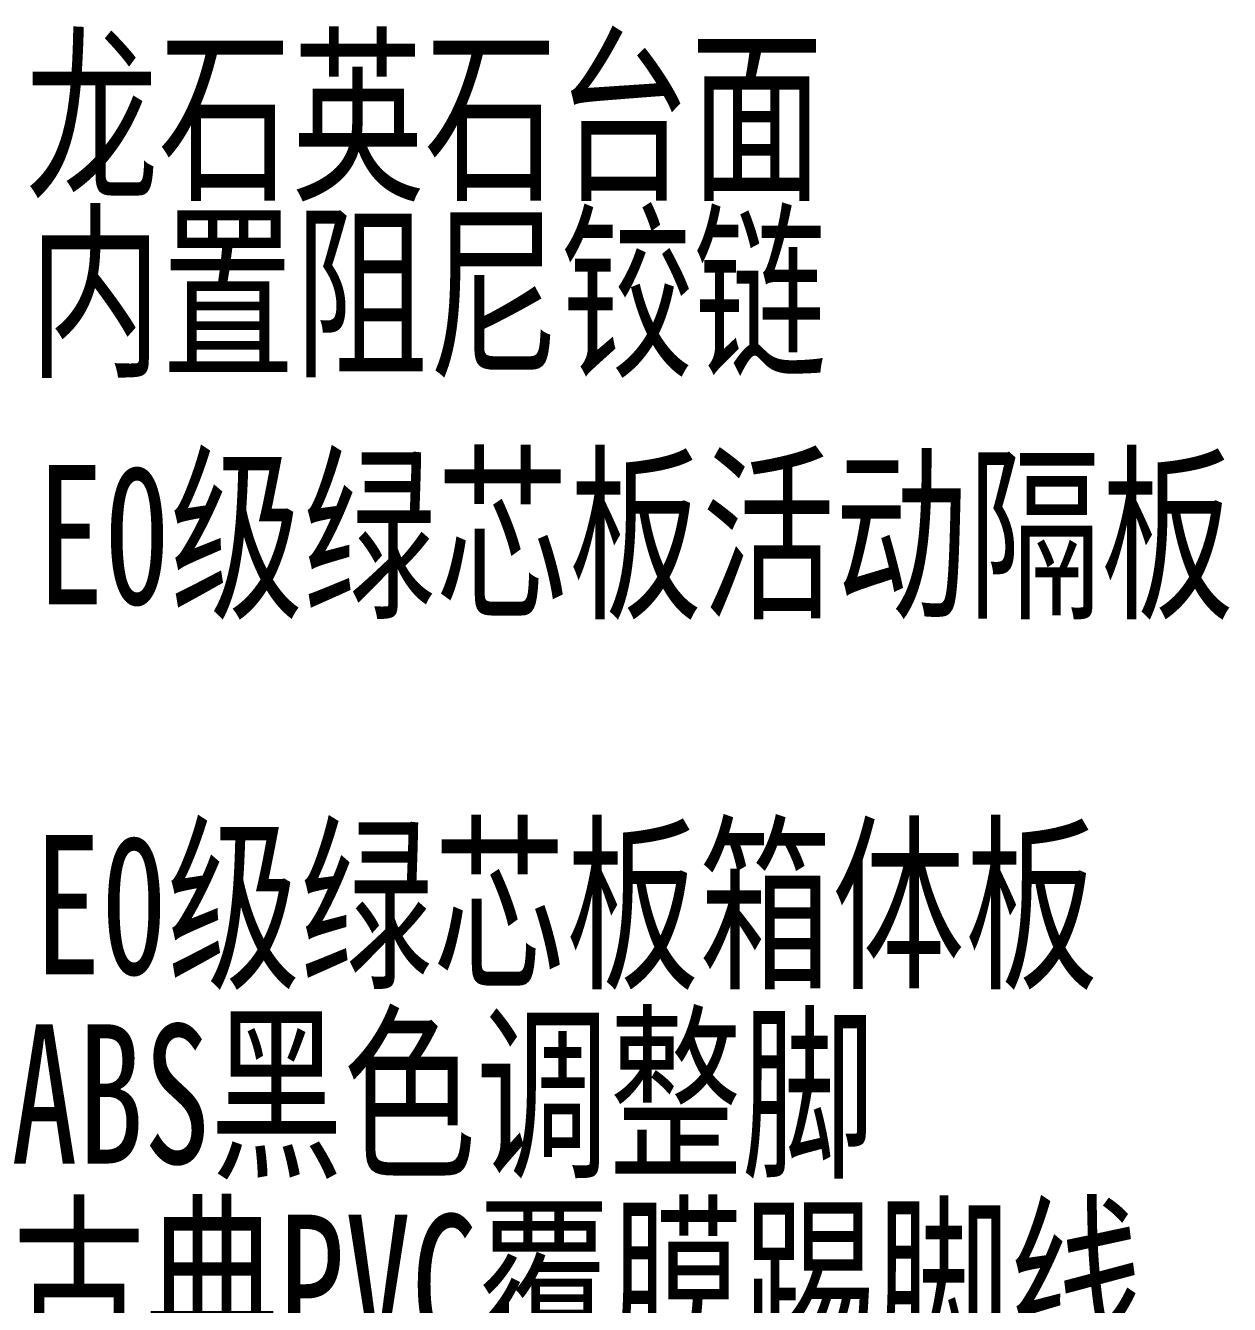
# Model space of a CAD drawing. Header units: millimetres. Extents: x 3104083 to 3173399, y -3165492 to -3044687.
# Drawn here: x 3116768 to 3117632, y -3161839 to -3160921 of the extents above; entities that cross this region are included whole.
import ezdxf

# ---------------------------------------------------------------- set-up
doc = ezdxf.new("R2010")
doc.units = ezdxf.units.MM
doc.header["$LTSCALE"] = 500
doc.header["$MEASUREMENT"] = 0
doc.layers.add('D-节点尺寸', color=5, linetype='CONTINUOUS')
doc.styles.add('DIM', font='SimSun.ttf', dxfattribs={"width": 0.7})

msp = doc.modelspace()

# ---------------------------------------------------------------- texts
at = {"layer": 'D-节点尺寸', "color": 35, "ltscale": 100, "char_height": 100, "attachment_point": 5, "style": 'DIM'}
for s, width, insert in [('\\pi291.04;龙石英石台面', 1231.05545, (3116908.586, -3160991.334)), ('\\pi194.14;内置阻尼铰链', 1327.72661, (3116959.353, -3161118.144)), ('E0级绿芯板活动隔板', 1342.92637, (3117205.792, -3161291.66)), ('E0级绿芯板箱体板', 1191.3425, (3117155.924, -3161557.407)), ('\\pi574.08;ABS黑色调整脚', 1289.06236, (3116780.439, -3161693.423)), ('\\pi84.504;古典PVC覆膜踢脚线', 1030.7019, (3117121.703, -3161829.893))]:
    msp.add_mtext_dynamic_manual_height_columns(s, width=width, gutter_width=400, heights=[0], dxfattribs=dict(at, insert=insert))

doc.saveas('drawing.dxf')
